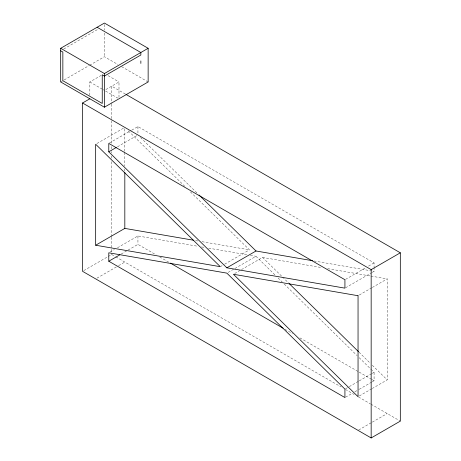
<?xml version="1.0" encoding="UTF-8"?>
<svg xmlns="http://www.w3.org/2000/svg" width="461" height="461" viewBox="0 0 461 461"><rect width="100%" height="100%" fill="white"/><g stroke="black" fill="none" stroke-linecap="round" stroke-linejoin="round"><path stroke-width="0.35" stroke-dasharray="2.31 1.73" d="M63.768 49.016L97.121 29.763L97.121 28.507M60.679 81.96L89.013 65.606M89.63 65.249L104.411 56.715L117.964 64.534M89.837 95.289L89.837 81.96L101.374 75.299M118.99 97.392L118.99 81.96L104.411 90.379L103.195 89.676M96.908 143.521L124.199 127.766M109.407 143.037L131.114 130.503M131.737 130.146L137.937 126.568L374.078 262.903L374.078 267.109M117.469 146.8L136.698 135.695M110.023 252.086L114.368 249.58M117.469 247.788L137.937 235.969L198.034 246.318M83.787 270.601L111.7 254.489L115.279 256.552M121.191 254.057L127.392 250.473M128.014 250.116L137.937 244.388L156.008 254.818M96.908 278.173L117.999 266.003M118.615 265.64L124.822 262.061M220.917 266.331L222.156 265.611M224.64 264.182L249.447 249.856L189.955 191.401M228.097 272.416L234.297 268.838M234.92 268.475L256.011 256.299L275.517 275.465M234.655 273.546L240.861 269.967M241.478 269.604L262.568 257.428L322.049 267.674M345.548 279.372L365.394 267.916M368.5 266.124L374.078 262.903M345.548 287.791L371.601 272.751M372.217 272.388L374.078 271.316L374.078 267.812M359.286 295.005L371.693 287.843M372.315 287.485L387.2 278.888L387.2 379.881L372.315 388.473M345.548 388.779L348.649 386.992M349.271 386.629L358.572 381.259M359.194 380.901L371.601 373.738M372.217 373.381L374.078 372.309L372.027 370.287M345.548 397.198L352.371 393.256M354.849 391.827L358.572 389.678M359.194 389.315L371.601 382.157M372.217 381.794L374.078 380.723L374.078 372.309M359.286 395.993L371.693 388.836M358.664 430.015L371.693 422.495M372.315 422.138L387.2 413.546M195.631 240.59L198.466 241.08M202.004 241.685L249.447 249.856M313.981 260.966L374.078 271.316M201.566 246.929L204.396 247.413M208.637 248.145L246.819 254.72M250.352 255.325L256.011 256.299M327.719 268.648L370.206 275.966M370.915 276.087L387.2 278.888M121.658 66.672L148.142 81.96M108.058 75.65L118.99 81.96M125.415 94.084L111.7 86.167L111.7 103.431M89.837 81.96L102.59 89.325M105.627 91.076L117.774 98.089M159.748 256.979L169.089 262.372M284.984 329.281L292.458 333.597M299.938 337.913L358.502 371.727M359.125 372.09L371.589 379.282M372.211 379.645L374.078 380.723M115.872 256.898L341.082 386.917M345.445 389.436L354.169 394.472M358.531 396.99L370.373 403.83M370.996 404.188L400.321 421.118M140.507 137.505L197.487 193.487M262.568 257.428L282.057 276.577M282.57 277.084L288.724 283.129M358.992 352.164L370.275 363.251M372.327 365.268L387.2 379.881M128.412 130.936L184.826 186.365M278.081 277.989L282.19 282.023M284.241 284.039L357.137 355.662M359.194 357.678L371.514 369.785M137.937 126.568L137.937 134.278M137.937 235.969L137.937 244.388M124.822 128.838L124.822 151.761M124.822 152.476L124.822 166.081M124.822 168.951L124.822 171.1M111.7 104.151L111.7 119.975M111.7 120.696L111.7 143.711M111.7 146.592L111.7 150.908M111.7 151.623L111.7 153.064M111.7 155.939L111.7 158.82M111.7 161.696L111.7 236.505M111.7 237.225L111.7 254.489M104.411 24.485L104.411 30.213M104.411 33.077L104.411 56.715"/><path stroke-width="0.69" d="M60.679 48.296L104.411 23.05L148.142 48.296L148.142 81.96L104.411 107.206L60.679 81.96L60.679 48.296L104.411 73.547L148.142 48.296M126.037 94.447L400.321 252.801L400.321 421.118L371.163 437.95L82.548 271.316L82.548 102.999L89.837 98.792M108.784 151.813L108.784 143.394L344.926 279.729L344.926 288.148L226.858 267.818L108.784 151.813L116.23 147.514M95.663 245.229L220.295 266.689L95.663 144.235L95.663 245.229L124.822 228.397L193.505 240.227M108.784 261.22L344.926 397.555L344.926 389.136L226.858 273.131L108.784 252.801L108.784 261.22L119.952 254.772M226.858 267.818L256.011 250.986L312.57 260.724M82.548 102.999L371.163 269.633L400.321 252.801M97.121 27.257L140.853 52.508L140.853 55.009L104.411 76.048L102.244 74.797L102.244 103.454L62.852 80.71L62.852 52.053L60.679 50.802M170.34 263.093L283.112 328.203M199.025 195.003L256.011 250.986M289.237 283.636L358.479 351.662M371.163 269.633L371.163 437.95M140.853 60.921L140.853 63.422M124.822 172.529L124.822 228.397M104.411 73.547L104.411 107.206M358.047 295.72L233.416 274.26L358.047 396.714L358.047 295.72"/></g></svg>
